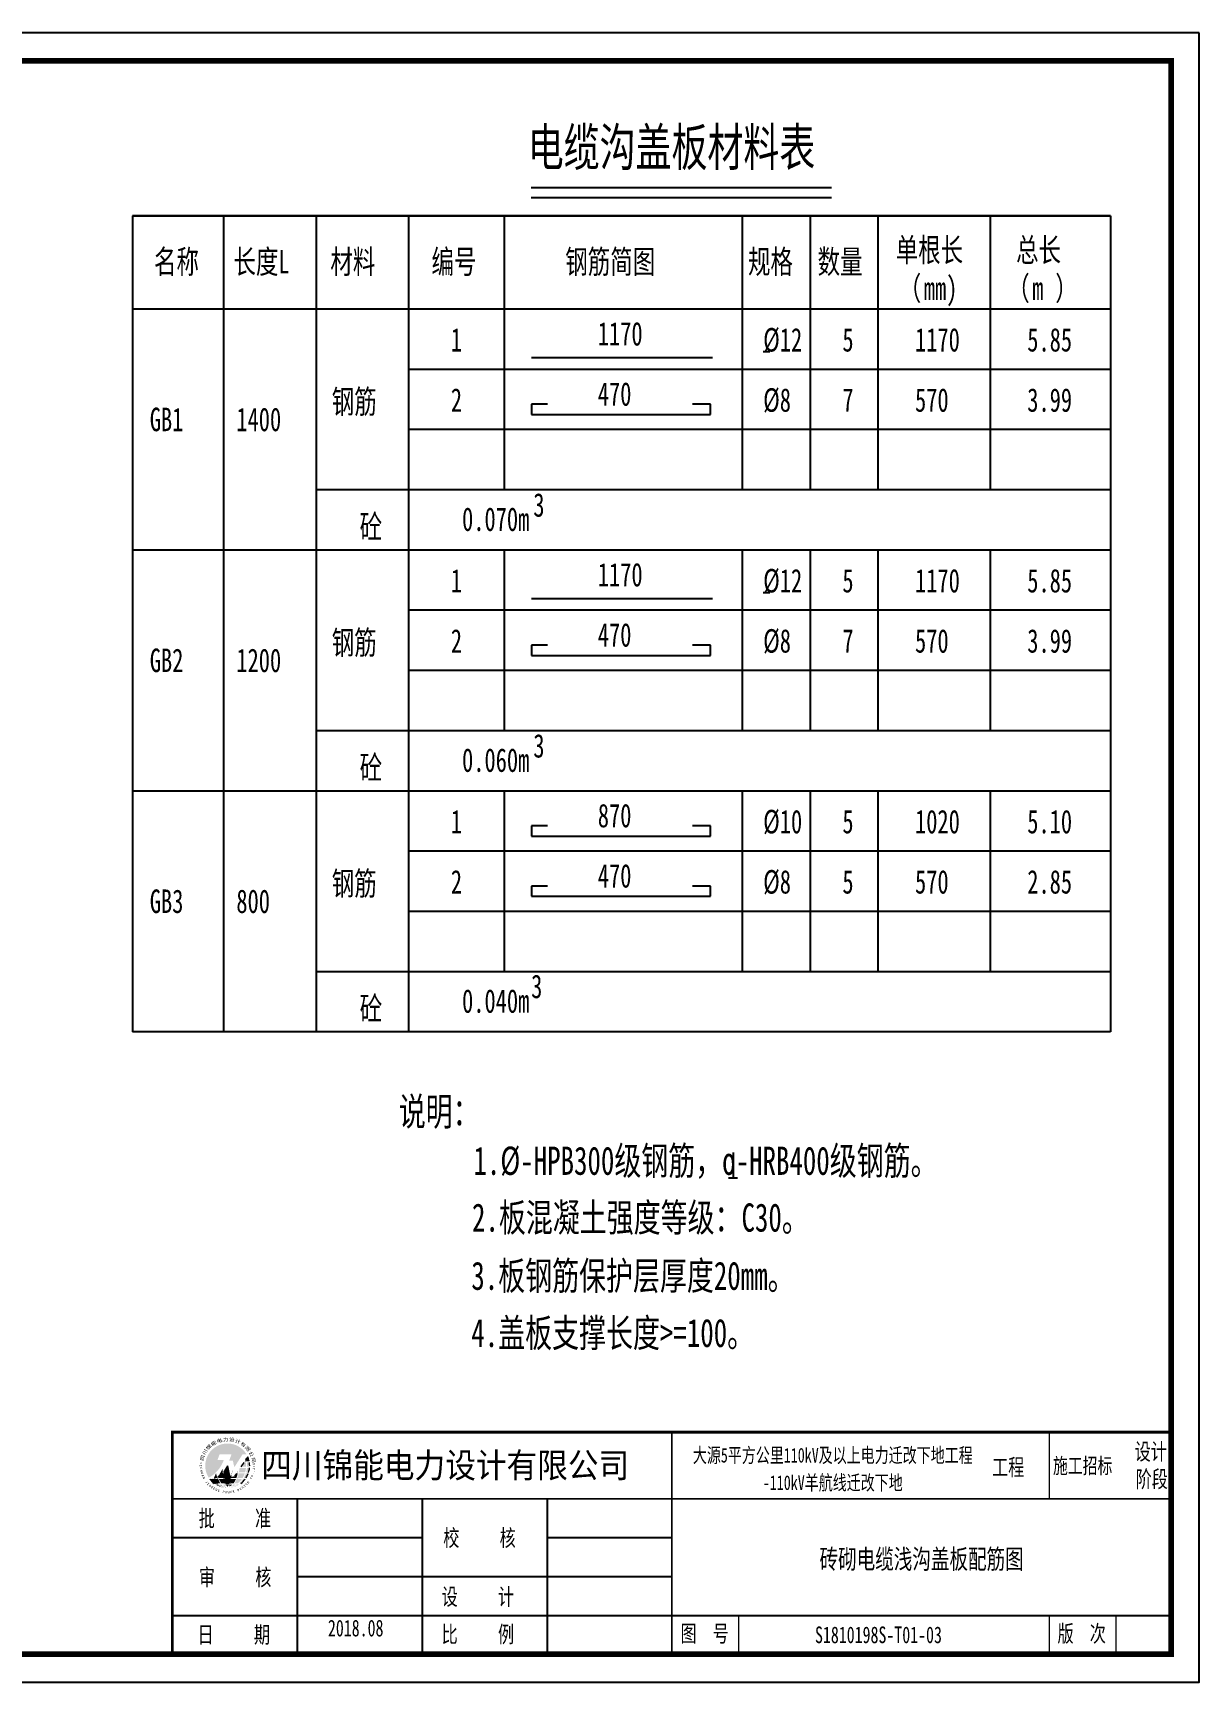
# Model space of a CAD drawing. Extents: x 468464 to 890083, y 3371610 to 6748633.
# Drawn here: x 469933.3 to 470143.3, y 3371613.8 to 3371910.8 of the extents above; entities that cross this region are included whole.
import ezdxf
from ezdxf.enums import TextEntityAlignment as Align

# ---------------------------------------------------------------- set-up
doc = ezdxf.new("R2010")
doc.units = 0
doc.layers.get('0').update_dxf_attribs({"linetype": 'CONTINUOUS'})
for name, color, linetype in [('DIM1', 3, 'CONTINUOUS'), ('原状电力线', 7, 'CONTINUOUS'), ('图框', 7, 'CONTINUOUS')]:
    doc.layers.add(name, color=color, linetype=linetype)
doc.styles.get("Standard").update_dxf_attribs({"font": '', "width": 0.75})
doc.styles.add('宋体-0.71', font='', dxfattribs={"width": 0.71})
doc.styles.add('宋体-0.8', font='', dxfattribs={"width": 0.8})
doc.styles.add('宋体-0.9', font='', dxfattribs={"width": 0.9})
doc.styles.add('宋体B', font='', dxfattribs={"width": 0.7, "height": 3.5})
doc.styles.add('宋体－0.71', font='', dxfattribs={"width": 0.71})
doc.styles.get('Standard').set_extended_font_data('SimSun')
doc.styles.get('宋体-0.71').set_extended_font_data('SimSun')
doc.styles.get('宋体-0.8').set_extended_font_data('SimSun')
doc.styles.get('宋体-0.9').set_extended_font_data('SimSun')
doc.styles.get('宋体B').set_extended_font_data('SimSun')
doc.styles.get('宋体－0.71').set_extended_font_data('SimSun')

# ---------------------------------------------------------------- blocks, each defined once
blk = doc.blocks.new('锦能logo')
h = blk.add_hatch(color=256)
h.set_gradient(color1=(0, 0, 255), color2=(209, 209, 255), rotation=134.99999999999994, one_color=1, tint=0.9100000262260437, name='CURVED')
h.paths.add_polyline_path([(2956.981062167134, 7398.653929549574, 0.1437894166291007), (2957.616142303794, 7396.491219602932, 0.1827803456007146), (2960.321191244089, 7399.67334109557), (2959.180153983889, 7399.67334109557), (2959.553200110413, 7400.673341095568), (2961.705198880404, 7400.673341095568), (2961.291227192975, 7399.563634659838), (2961.944313963222, 7399.563634659838), (2962.22901424623, 7398.383151630135), (2963.6834255885, 7400.673341095568), (2964.433883768071, 7400.673341095568, 0.7651000113716319)])
h = blk.add_hatch(color=256)
edge = h.paths.add_edge_path()
edge.add_ellipse((2960.981062167133, 7398.653929549574), major_axis=(0, 4), ratio=0.2227920946588142, start_angle=112.99399430776069, end_angle=123.36701296922661, ccw=False)
edge.add_arc((2957.627393821145, 7401.120008587621), 4.758928899940781, 290.43028847167915, 302.16282589198244, ccw=False)
edge.add_spline(control_points=[(2959.288581126923, 7396.660427776624), (2959.311716001526, 7396.59007686566), (2959.336077830355, 7396.521201268988), (2959.361581253227, 7396.453929549574)], knot_values=[2.11062697296516, 2.11062697296516, 2.11062697296516, 2.11062697296516, 2.174523381089376, 2.174523381089376, 2.174523381089376, 2.174523381089376], degree=3, periodic=0)
edge.add_line((2959.361581253227, 7396.453929549574), (2960.236789836156, 7396.453929549574))
edge = h.paths.add_edge_path()
edge.add_ellipse((2960.981062167133, 7398.653929549574), major_axis=(0, 4), ratio=0.548638331573045, start_angle=120.9869532087852, end_angle=123.36701296923081, ccw=False)
edge.add_arc((2957.627393821145, 7401.120008587621), 4.75892889994079, 281.33658652327006, 288.02179753906887, ccw=False)
edge.add_line((2958.562867329798, 7396.453929549574), (2959.148248796764, 7396.453929549574))
edge = h.paths.add_edge_path()
edge.add_ellipse((2960.981062167133, 7398.653929549574), major_axis=(0, 4), ratio=0.8862548494234943, start_angle=126.86989764584419, end_angle=143.1301023541536, ccw=False)
edge.add_line((2958.145046648978, 7396.253929549574), (2957.781062167133, 7396.253929549574))
edge.add_arc((2960.981062167133, 7398.653929549574), 3.999999999999808, 216.869897645844, 233.130102354156)
edge.add_line((2958.581062167133, 7395.453929549574), (2958.854050528517, 7395.453929549574))
edge = h.paths.add_edge_path()
edge.add_ellipse((2960.981062167133, 7398.653929549574), major_axis=(0, 4), ratio=0.548638331573045, start_angle=126.869897645843, end_angle=143.1301023541535, ccw=False)
edge.add_line((2959.225419506099, 7396.253929549574), (2958.388133573606, 7396.253929549574))
edge.add_spline(control_points=[(2958.388133573605, 7396.253929549574), (2958.428873015288, 7396.197209226918), (2958.47105159217, 7396.141861338325), (2958.514584378582, 7396.087959601681)], knot_values=[2.251264128307453, 2.251264128307453, 2.251264128307453, 2.251264128307453, 2.308950918631056, 2.308950918631056, 2.308950918631056, 2.308950918631056], degree=3, periodic=0)
edge.add_spline(control_points=[(2958.514584378582, 7396.087959601681), (2958.579933067868, 7396.007045694479), (2958.648333350761, 7395.929390565146), (2958.719497950681, 7395.855243577877)], knot_values=[2.308950918631056, 2.308950918631056, 2.308950918631056, 2.308950918631056, 2.395546711078183, 2.395546711078183, 2.395546711078183, 2.395546711078183], degree=3, periodic=0)
edge.add_spline(control_points=[(2958.719497950681, 7395.855243577877), (2958.784879693385, 7395.787121797534), (2958.852594748059, 7395.721961178952), (2958.922420333952, 7395.659955102126)], knot_values=[2.395546711078183, 2.395546711078183, 2.395546711078183, 2.395546711078183, 2.475105702872352, 2.475105702872352, 2.475105702872352, 2.475105702872352], degree=3, periodic=0)
edge.add_spline(control_points=[(2958.922420333952, 7395.659955102126), (2958.998625351018, 7395.592284003029), (2959.07734416236, 7395.528370189746), (2959.158287177293, 7395.46846503519)], knot_values=[2.475105702872352, 2.475105702872352, 2.475105702872352, 2.475105702872352, 2.5619333928921, 2.5619333928921, 2.5619333928921, 2.5619333928921], degree=3, periodic=0)
edge.add_spline(control_points=[(2959.158287177293, 7395.46846503519), (2959.164869775819, 7395.463593316706), (2959.171467084271, 7395.458748109767), (2959.178078946897, 7395.453929549574)], knot_values=[2.5619333928921, 2.5619333928921, 2.5619333928921, 2.5619333928921, 2.568994555918444, 2.568994555918444, 2.568994555918444, 2.568994555918444], degree=3, periodic=0)
edge.add_line((2959.178078946897, 7395.453929549574), (2959.664330171358, 7395.453929549574))
edge = h.paths.add_edge_path()
edge.add_ellipse((2960.981062167133, 7398.653929549574), major_axis=(0, 4), ratio=0.2227920946588142, start_angle=126.8698976458474, end_angle=143.1301023541531, ccw=False)
edge.add_line((2960.268127464225, 7396.253929549574), (2959.44278636639, 7396.253929549574))
edge.add_spline(control_points=[(2959.44278636639, 7396.253929549574), (2959.566802330377, 7395.968304404979), (2959.711907769087, 7395.717357848514), (2959.885958734283, 7395.492582574107), (2959.901564914547, 7395.473031038097), (2959.917281615523, 7395.453929549574)], knot_values=[2.239461292921109, 2.239461292921109, 2.239461292921109, 2.239461292921109, 2.525164764367402, 2.525164764367402, 2.553069319174483, 2.553069319174483, 2.553069319174483, 2.553069319174483], degree=3, periodic=0)
edge.add_line((2959.917281615523, 7395.453929549574), (2960.446361139952, 7395.453929549574))
edge = h.paths.add_edge_path()
edge.add_ellipse((2960.981062167133, 7398.653929549574), major_axis=(0, 4), ratio=0.8862548494234943, start_angle=148.2116693829467, end_angle=179.9999999999962, ccw=False)
edge.add_line((2959.113607321071, 7395.253929549574), (2958.873931416562, 7395.253929549574))
edge.add_arc((2960.981062167133, 7398.653929549574), 4, 238.2116693829475, 269.9999999999968)
h = blk.add_hatch(color=256)
edge = h.paths.add_edge_path()
edge.add_line((2960.303633320672, 7397.453929549576), (2961.275626788034, 7397.453929549574))
edge.add_line((2961.275626788034, 7397.453929549574), (2961.028117067938, 7398.653859529253))
edge.add_arc((2949.396426195539, 7404.858068765025), 13.18288453989743, 325.8301632773273, 331.9250557706892, ccw=False)
h.paths.add_polyline_path([(2960.656764305257, 7395.45319312562), (2960.470422019384, 7396.254326736809), (2961.491919576964, 7396.254326736809), (2961.312051362964, 7395.45319312562)])
edge = h.paths.add_edge_path()
edge.add_line((2961.554203114296, 7396.67963156367), (2961.523220757679, 7396.454030657793))
edge.add_line((2961.523220757679, 7396.454030657793), (2960.438661576827, 7396.454030657792))
edge.add_line((2960.438661576827, 7396.454030657792), (2960.338518995747, 7397.25691873606))
edge.add_line((2960.338518995747, 7397.25691873606), (2961.331495671739, 7397.253929549575))
edge.add_line((2961.331495671739, 7397.253929549575), (2961.373950294682, 7397.011791336146))
edge.add_arc((2961.870947410163, 7397.066507578737), 0.4999999999999713, 186.2826018710461, 230.6920239323921)
h.paths.add_polyline_path([(2959.288296430605, 7396.660355698461), (2960.160759453479, 7397.090699799897), (2960.137815593471, 7397.262492086918)])
h = blk.add_hatch(color=256)
edge = h.paths.add_edge_path()
edge.add_spline(control_points=[(2964.321339429546, 7398.453929549575), (2964.333550000845, 7398.721104585125), (2964.320737977568, 7398.989764808892), (2964.28360268591, 7399.253929549574)], knot_values=[4.660048990562125, 4.660048990562125, 4.660048990562125, 4.660048990562125, 4.870036013834051, 4.870036013834051, 4.870036013834051, 4.870036013834051], degree=3, periodic=0)
edge.add_line((2964.28360268591, 7399.253929549574), (2963.946340973735, 7399.253929549574))
edge.add_line((2963.946340973735, 7399.253929549574), (2963.407530677874, 7398.453929549575))
edge.add_line((2963.407530677874, 7398.453929549575), (2964.321339429546, 7398.453929549575))
edge = h.paths.add_edge_path()
edge.add_line((2964.935806153789, 7399.253929549574), (2964.485973203536, 7399.253929549574))
edge.add_ellipse((2960.981062167133, 7398.653929549574), major_axis=(0, 4), ratio=0.8862548494234943, start_angle=267.13401601740213, end_angle=278.626926558679, ccw=False)
edge.add_line((2964.521647517566, 7398.453929549575), (2964.976059038221, 7398.453929549575))
edge.add_arc((2960.981062167133, 7398.653929549577), 3.999999999999988, 357.1340160173777, 359.9999999999757)
edge.add_arc((2960.981062167133, 7398.653929549573), 4, 1.13991e-11, 8.626926558690478)
edge = h.paths.add_edge_path()
edge.add_spline(control_points=[(2964.154284994874, 7397.453929549576), (2964.226842945412, 7397.701088076622), (2964.277265516587, 7397.956760359453), (2964.305052440105, 7398.228478990844), (2964.306294910523, 7398.241200859534), (2964.307479708482, 7398.253929549574)], knot_values=[4.39285942548523, 4.39285942548523, 4.39285942548523, 4.39285942548523, 4.597508568944722, 4.597508568944722, 4.607554696123628, 4.607554696123628, 4.607554696123628, 4.607554696123628], degree=3, periodic=0)
edge.add_line((2964.307479708481, 7398.253929549574), (2963.272828103908, 7398.253929549574))
edge.add_line((2963.272828103909, 7398.253929549574), (2963.152534636767, 7398.075323508726))
edge.add_ellipse((2960.981062167133, 7398.653929549574), major_axis=(0, 4), ratio=0.548638331573045, start_angle=252.54239687627899, end_angle=261.68290055675214, ccw=False)
edge.add_line((2963.074532614683, 7397.453929549574), (2964.154284994874, 7397.453929549574))
edge = h.paths.add_edge_path()
edge.add_line((2964.96101191556, 7398.253929549574), (2964.508311932138, 7398.253929549574))
edge.add_ellipse((2960.981062167133, 7398.653929549574), major_axis=(0, 4), ratio=0.8862548494234943, start_angle=252.5423968762787, end_angle=264.2608295227337, ccw=False)
edge.add_line((2964.362795140377, 7397.453929549574), (2964.796818972801, 7397.453929549574))
edge.add_arc((2960.981062167133, 7398.653929549573), 3.999999999999845, 342.5423968762892, 354.2608295227445)
edge = h.paths.add_edge_path()
edge.add_spline(control_points=[(2963.708071417149, 7396.453929549574), (2963.722060495244, 7396.476284119536), (2963.735835845721, 7396.498816594688), (2963.885982688607, 7396.750288058729), (2964.000270169787, 7396.996499318715), (2964.090091903093, 7397.253929549575)], knot_values=[4.097934744531436, 4.097934744531436, 4.097934744531436, 4.097934744531436, 4.119530461088637, 4.119530461088637, 4.337106801878666, 4.337106801878666, 4.337106801878666, 4.337106801878666], degree=3, periodic=0)
edge.add_line((2964.090091903093, 7397.253929549575), (2963.036809336644, 7397.253929549575))
edge.add_ellipse((2960.981062167133, 7398.653929549574), major_axis=(0, 4), ratio=0.548638331573045, start_angle=236.63298703077072, end_angle=249.5126848852783, ccw=False)
edge.add_line((2962.813875537502, 7396.453929549574), (2963.708071417149, 7396.453929549574))
edge = h.paths.add_edge_path()
edge.add_line((2964.728060966172, 7397.253929549575), (2964.301858023566, 7397.253929549575))
edge.add_ellipse((2960.981062167133, 7398.653929549574), major_axis=(0, 4), ratio=0.8862548494234943, start_angle=236.6329870307723, end_angle=249.51268488527768, ccw=False)
edge.add_line((2963.941737067337, 7396.453929549574), (2964.321720784831, 7396.453929549574))
edge.add_arc((2960.981062167133, 7398.653929549574), 3.999999999999916, 326.6329870307686, 339.5126848852755)
edge = h.paths.add_edge_path()
edge.add_spline(control_points=[(2962.784279539617, 7395.453929549574), (2963.0816886685, 7395.670685139674), (2963.349455536195, 7395.941706136046), (2963.573843342575, 7396.253929549574)], knot_values=[3.714253050741603, 3.714253050741603, 3.714253050741603, 3.714253050741603, 4.031885701711839, 4.031885701711839, 4.031885701711839, 4.031885701711839], degree=3, periodic=0)
edge.add_line((2963.573843342575, 7396.253929549574), (2962.736704828167, 7396.253929549574))
edge.add_ellipse((2960.981062167133, 7398.653929549574), major_axis=(0, 4), ratio=0.548638331573045, start_angle=216.8698976458475, end_angle=233.130102354157, ccw=False)
edge.add_line((2962.297794162909, 7395.453929549574), (2962.784279539617, 7395.453929549574))
edge = h.paths.add_edge_path()
edge.add_line((2964.181062167133, 7396.253929549574), (2963.817077685288, 7396.253929549574))
edge.add_ellipse((2960.981062167133, 7398.653929549574), major_axis=(0, 4), ratio=0.8862548494234943, start_angle=216.8698976458474, end_angle=233.1301023541559, ccw=False)
edge.add_line((2963.108073805749, 7395.453929549574), (2963.381062167133, 7395.453929549574))
edge.add_arc((2960.981062167133, 7398.653929549574), 3.999999999999961, 306.8698976458538, 323.1301023541625)
h = blk.add_hatch(color=256)
edge = h.paths.add_edge_path()
edge.add_line((2964.636341288388, 7400.278409326524), (2964.359166231878, 7399.866872934381))
edge.add_ellipse((2960.981062167133, 7398.653929549574), major_axis=(0, 4), ratio=0.8862548494234943, start_angle=281.5369590328168, end_angle=287.6520596271704, ccw=False)
edge.add_line((2964.45445762818, 7399.453929549574), (2964.900245755586, 7399.453929549574))
edge.add_arc((2960.981062167133, 7398.653929549574), 3.999999999999953, 11.53695903281878, 23.96132766610068)
edge = h.paths.add_edge_path()
edge.add_spline(control_points=[(2964.250670857409, 7399.453929549574), (2964.238540475621, 7399.518107791411), (2964.224955721538, 7399.581923909234), (2964.209926932942, 7399.645289493854)], knot_values=[4.923285607825284, 4.923285607825284, 4.923285607825284, 4.923285607825284, 4.974821320729691, 4.974821320729691, 4.974821320729691, 4.974821320729691], degree=3, periodic=0)
edge.add_line((2964.209926932942, 7399.645289493854), (2964.081043547701, 7399.453929549574))
edge.add_line((2964.081043547701, 7399.453929549574), (2964.250670857409, 7399.453929549574))
h = blk.add_hatch(color=256)
edge = h.paths.add_edge_path()
edge.add_ellipse((2960.981062167133, 7398.653929549574), major_axis=(0, 4), ratio=0.548638331573045, start_angle=148.2116693829451, end_angle=156.4349843470533, ccw=False)
edge.add_line((2959.825009467735, 7395.253929549574), (2959.487741293253, 7395.253929549574))
edge.add_spline(control_points=[(2959.487741293253, 7395.253929549574), (2959.497414595796, 7395.248441286056), (2959.50711107926, 7395.243007554984), (2959.705199304247, 7395.133381292929), (2959.901981436066, 7395.049746957019), (2960.103702934556, 7394.987501514934)], knot_values=[2.675861574488249, 2.675861574488249, 2.675861574488249, 2.675861574488249, 2.685596137520381, 2.685596137520381, 2.87426176627722, 2.87426176627722, 2.87426176627722, 2.87426176627722], degree=3, periodic=0)
edge = h.paths.add_edge_path()
edge.add_ellipse((2960.981062167133, 7398.653929549574), major_axis=(0, 4), ratio=0.2227920946588142, start_angle=148.2116693829511, end_angle=159.7350271753392, ccw=False)
edge.add_line((2960.511610093494, 7395.253929549574), (2960.102659638547, 7395.253929549574))
edge.add_spline(control_points=[(2960.102659638531, 7395.253929549589), (2960.271023879841, 7395.093847910067), (2960.447455135382, 7394.981508139251), (2960.639160360004, 7394.912288348518), (2960.655780749933, 7394.90669959402), (2960.672395110727, 7394.901526130303)], knot_values=[2.660182515614395, 2.660182515614395, 2.660182515614395, 2.660182515614395, 2.946025558428636, 2.946025558428636, 2.973172350748402, 2.973172350748402, 2.973172350748402, 2.973172350748402], degree=3, periodic=0)
edge = h.paths.add_edge_path(flags=17)
edge.add_spline(control_points=[(2961.858516553375, 7394.987577166084), (2962.070582387616, 7395.053111472752), (2962.277192669183, 7395.142258694488), (2962.474328626089, 7395.253929549574)], knot_values=[3.408957094167295, 3.408957094167295, 3.408957094167295, 3.408957094167295, 3.607306422438473, 3.607306422438473, 3.607306422438473, 3.607306422438473], degree=3, periodic=0)
edge.add_line((2962.474328626089, 7395.253929549574), (2962.137114866532, 7395.253929549574))
edge.add_ellipse((2960.981062167133, 7398.653929549574), major_axis=(0, 4), ratio=0.548638331573045, start_angle=203.5677259901117, end_angle=211.7883306170559, ccw=False)
edge = h.paths.add_edge_path()
edge.add_line((2963.088192917704, 7395.253929549574), (2962.848517013196, 7395.253929549574))
edge.add_ellipse((2960.981062167133, 7398.653929549574), major_axis=(0, 4), ratio=0.8862548494234943, start_angle=179.9999999999962, end_angle=211.7883306170542, ccw=False)
edge.add_arc((2960.981062167133, 7398.653929549574), 4, 269.9999999999968, 301.7883306170561)
h = blk.add_hatch(color=256)
edge = h.paths.add_edge_path()
edge.add_spline(control_points=[(2962.871261622121, 7397.453929549574), (2962.886847128583, 7397.541483108903), (2962.900749563245, 7397.630106074602), (2962.912924268924, 7397.719561386606)], knot_values=[4.39846764421691, 4.39846764421691, 4.39846764421691, 4.39846764421691, 4.469670888643413, 4.469670888643413, 4.469670888643413, 4.469670888643413], degree=3, periodic=0)
edge.add_line((2962.912924268924, 7397.719561386606), (2962.734017808048, 7397.453929549574))
edge.add_line((2962.734017808048, 7397.453929549574), (2962.871261622121, 7397.453929549574))
edge = h.paths.add_edge_path()
edge.add_spline(control_points=[(2962.600473923594, 7396.453929549574), (2962.640374726167, 7396.559172065085), (2962.677499260145, 7396.668319759509), (2962.757534068245, 7396.932966224926), (2962.797902888273, 7397.091194768968), (2962.832336246277, 7397.253929549575)], knot_values=[4.108645960211935, 4.108645960211935, 4.108645960211935, 4.108645960211935, 4.208607940612338, 4.208607940612338, 4.343707102819545, 4.343707102819545, 4.343707102819545, 4.343707102819545], degree=3, periodic=0)
edge.add_line((2962.832336246277, 7397.253929549575), (2962.599315234083, 7397.253929549575))
edge.add_line((2962.599315234084, 7397.253929549575), (2962.271781169773, 7396.767622488517))
edge.add_arc((2961.870947410164, 7397.066507578737), 0.4999999999999713, 255.2323980017045, 323.2896350481477, ccw=False)
edge.add_ellipse((2960.981062167133, 7398.653929549574), major_axis=(0, 4), ratio=0.2227920946588142, start_angle=236.6329870307735, end_angle=238.820130398395, ccw=False)
edge.add_line((2961.72533449811, 7396.453929549574), (2962.600473923594, 7396.453929549574))
edge = h.paths.add_edge_path()
edge.add_spline(control_points=[(2962.044765516351, 7395.453929549574), (2962.077254990169, 7395.493381026517), (2962.109265684618, 7395.534732932496), (2962.280280676527, 7395.769808874506), (2962.408222392252, 7395.997981287271), (2962.519292112041, 7396.253929549574)], knot_values=[3.730062961207604, 3.730062961207604, 3.730062961207604, 3.730062961207604, 3.787747146551104, 3.787747146551104, 4.043715071269597, 4.043715071269597, 4.043715071269597, 4.043715071269597], degree=3, periodic=0)
edge.add_line((2962.519292112041, 7396.253929549574), (2961.693996870041, 7396.253929549574))
edge.add_ellipse((2960.981062167133, 7398.653929549574), major_axis=(0, 4), ratio=0.2227920946588142, start_angle=216.869897645847, end_angle=233.13010235415152, ccw=False)
edge.add_line((2961.515763194314, 7395.453929549574), (2962.044765516351, 7395.453929549574))
edge = h.paths.add_edge_path()
edge.add_spline(control_points=[(2961.687206736099, 7395.108670120731), (2961.710849277093, 7395.126184182917), (2961.734401723015, 7395.144603203798), (2961.757839030543, 7395.1639211968)], knot_values=[3.526917542540041, 3.526917542540041, 3.526917542540041, 3.526917542540041, 3.566033487143058, 3.566033487143058, 3.566033487143058, 3.566033487143058], degree=3, periodic=0)
edge.add_spline(control_points=[(2961.757839030543, 7395.1639211968), (2961.791066722037, 7395.191308827008), (2961.824062991302, 7395.220503344761), (2961.856756475953, 7395.251487690944)], knot_values=[3.566033487143058, 3.566033487143058, 3.566033487143058, 3.566033487143058, 3.621489197586636, 3.621489197586636, 3.621489197586636, 3.621489197586636], degree=3, periodic=0)
edge.add_spline(control_points=[(2961.856756475953, 7395.251487690944), (2961.857614028328, 7395.252300412498), (2961.858471372382, 7395.25311436548), (2961.859328506827, 7395.253929549591)], knot_values=[3.621489197586636, 3.621489197586636, 3.621489197586636, 3.621489197586636, 3.622943804725669, 3.622943804725669, 3.622943804725669, 3.622943804725669], degree=3, periodic=0)
edge.add_line((2961.85932850681, 7395.253929549574), (2961.450514240773, 7395.253929549574))
edge.add_ellipse((2960.981062167133, 7398.653929549574), major_axis=(0, 4), ratio=0.2227920946588142, start_angle=200.2593301670571, end_angle=211.7883306170499, ccw=False)
edge.add_spline(control_points=[(2961.289646889722, 7394.901389705381), (2961.306832910057, 7394.9067557857), (2961.32402443564, 7394.91257148374), (2961.34122246483, 7394.918837188779)], knot_values=[3.309935535646117, 3.309935535646117, 3.309935535646117, 3.309935535646117, 3.338035074114369, 3.338035074114369, 3.338035074114369, 3.338035074114369], degree=3, periodic=0)
edge.add_spline(control_points=[(2961.34122246483, 7394.918837188779), (2961.358880588583, 7394.925270518653), (2961.376545568579, 7394.932178255442), (2961.399365473753, 7394.941710888665), (2961.404513032477, 7394.943903845129), (2961.409660913406, 7394.946139630558)], knot_values=[3.338035074114369, 3.338035074114369, 3.338035074114369, 3.338035074114369, 3.36688635248987, 3.36688635248987, 3.375288881217743, 3.375288881217743, 3.375288881217743, 3.375288881217743], degree=3, periodic=0)
edge.add_spline(control_points=[(2961.409660913406, 7394.946139630558), (2961.433397456778, 7394.956448691416), (2961.457140850441, 7394.967668326879), (2961.480866759613, 7394.979792719738)], knot_values=[3.375288881217743, 3.375288881217743, 3.375288881217743, 3.375288881217743, 3.4140323934231, 3.4140323934231, 3.4140323934231, 3.4140323934231], degree=3, periodic=0)
edge.add_spline(control_points=[(2961.480866759613, 7394.979792719738), (2961.503459204677, 7394.991337890781), (2961.526035795927, 7395.003703437707), (2961.548575522274, 7395.016884337836)], knot_values=[3.4140323934231, 3.4140323934231, 3.4140323934231, 3.4140323934231, 3.450925001616034, 3.450925001616034, 3.450925001616034, 3.450925001616034], degree=3, periodic=0)
edge.add_spline(control_points=[(2961.548575522274, 7395.016884337836), (2961.572467203149, 7395.030855841071), (2961.596317464107, 7395.04574344226), (2961.620101281948, 7395.061541159631)], knot_values=[3.450925001616034, 3.450925001616034, 3.450925001616034, 3.450925001616034, 3.490030464037291, 3.490030464037291, 3.490030464037291, 3.490030464037291], degree=3, periodic=0)
edge.add_spline(control_points=[(2961.620101281948, 7395.061541159631), (2961.642535885747, 7395.076442700357), (2961.664911371012, 7395.092154027529), (2961.687206736099, 7395.108670120731)], knot_values=[3.490030464037291, 3.490030464037291, 3.490030464037291, 3.490030464037291, 3.526917542540041, 3.526917542540041, 3.526917542540041, 3.526917542540041], degree=3, periodic=0)
h = blk.add_hatch(color=256)
edge = h.paths.add_edge_path()
edge.add_spline(control_points=[(2960.981062167194, 7394.853935159444), (2960.981727004263, 7394.854017897967), (2960.991820073574, 7394.85503193055), (2961.038327152559, 7394.893489684063), (2961.071455213247, 7394.93046201283), (2961.148447622351, 7395.051408580002), (2961.192914586096, 7395.141947061633), (2961.236713616394, 7395.253929549574)], knot_values=[3.169311877621223, 3.169311877621223, 3.169311877621223, 3.169311877621223, 3.323781551669675, 3.323781551669675, 3.478251225718127, 3.478251225718127, 3.66092720216701, 3.66092720216701, 3.66092720216701, 3.66092720216701], degree=3, periodic=0)
edge.add_line((2961.236713616394, 7395.253929549574), (2960.725135237765, 7395.253929549574))
edge.add_spline(control_points=[(2960.725135237765, 7395.253929549574), (2960.779769687456, 7395.113926995359), (2960.836751859494, 7395.007446897527), (2960.9219513646, 7394.892951199977), (2960.953212038973, 7394.867689729759), (2960.977467314246, 7394.854184245434), (2960.980650265171, 7394.853986420347), (2960.981062167138, 7394.853935159435)], knot_values=[2.62227151623049, 2.62227151623049, 2.62227151623049, 2.62227151623049, 2.850686360674083, 2.850686360674083, 3.018171193868114, 3.018171193868114, 3.113873434683093, 3.113873434683093, 3.113873434683093, 3.113873434683093], degree=3, periodic=0)
at = {"color": 7, "lineweight": 0}
for p, q in [((2961.275626788034, 7397.453929549574), (2961.028117067938, 7398.653859529253)), ((2963.946340973735, 7399.253929549574), (2963.407530677874, 7398.453929549575)), ((2964.636341288388, 7400.278409326524), (2964.359166231878, 7399.866872934381)), ((2961.373950294682, 7397.011791336146), (2961.331495671739, 7397.253929549575)), ((2962.599315234083, 7397.253929549575), (2962.271781169773, 7396.767622488517))]:
    blk.add_line(p, q, dxfattribs=at)
for p, q in [((2960.137815593471, 7397.262492086918), (2959.288296430605, 7396.660355698461)), ((2959.288296430605, 7396.660355698461), (2960.160759453479, 7397.090699799897)), ((2960.160759453479, 7397.090699799897), (2960.137815593471, 7397.262492086918)), ((2960.303633320672, 7397.453929549576), (2961.275626788034, 7397.453929549574)), ((2960.338518995747, 7397.25691873606), (2961.331495671739, 7397.253929549575)), ((2960.338518995747, 7397.25691873606), (2960.438661576827, 7396.454030657792)), ((2960.438661576827, 7396.454030657792), (2961.523220757679, 7396.454030657793)), ((2960.470422019384, 7396.254326736809), (2961.491919576964, 7396.254326736809)), ((2960.656764305257, 7395.45319312562), (2960.470422019384, 7396.254326736809)), ((2961.312051362964, 7395.45319312562), (2960.656764305257, 7395.45319312562)), ((2961.491919576964, 7396.254326736809), (2961.312051362964, 7395.45319312562)), ((2961.554203114296, 7396.67963156367), (2961.523220757679, 7396.454030657793))]:
    blk.add_line(p, q)
for centre, radius, start, end in [((2949.396426195539, 7404.858068765025), 13.18288453989743, 325.8301632773273, 331.9250557706892), ((2960.981062167133, 7398.653929549574), 3.999999999999999, 11.53695903280796, 23.96132766610368), ((2960.981062167133, 7398.653929549573), 4, 0, 8.626926558710773), ((2960.981062167133, 7398.653929549574), 4, 216.8698976458544, 233.1301023541664), ((2957.627393821145, 7401.120008587621), 4.758928899940781, 281.3365865232777, 288.0217975390541), ((2961.870947410163, 7397.066507578737), 0.4999999999999713, 186.2826018710461, 230.6920239323921), ((2961.870947410164, 7397.066507578737), 0.4999999999999713, 255.232398001711, 323.2896350481268), ((2960.981062167133, 7398.653929549574), 4, 306.8698976458335, 323.1301023541456), ((2960.981062167133, 7398.653929549574), 4, 326.6329870307663, 339.5126848852572), ((2960.981062167133, 7398.653929549573), 3.999999999999999, 342.5423968762713, 354.2608295227657)]:
    blk.add_arc(centre, radius, start, end, dxfattribs=at)
for start_param, end_param in [(4.913746901175043, 5.020475540637175), (2.214297435588184, 2.498091544796467)]:
    blk.add_ellipse((2960.981062167133, 7398.653929549574), major_axis=(0, 4), ratio=0.8862548494234943, start_param=start_param, end_param=end_param)
blk.add_open_spline([(2958.388133573605, 7396.253929549574), (2958.612520476636, 7395.941522284908), (2958.880565643273, 7395.670749807746), (2959.178078946897, 7395.453929549574)], degree=3)
at = {"width": 1.199999999999999}
for s, height, rotation, style, p in [('川', 0.6, 61.36363636363636, '宋体-0.8', (2956.929735555601, 7400.541327975904)), ('锦', 0.6, 47.72727272727273, '宋体-0.9', (2957.506557434682, 7401.419712636435)), ('能', 0.6, 34.0909090909091, '宋体-0.8', (2958.246008285137, 7402.167906883606)), ('电', 0.6, 20.45454545454546, '宋体-0.8', (2959.165383876876, 7402.687764077343)), ('力', 0.6, 6.818181818181818, '宋体-0.71', (2960.194816752031, 7402.993218109758)), ('设', 0.6, 353.1818181818182, '宋体－0.71', (2961.217755710953, 7403.090085648852)), ('计', 0.6, 339.5454545454545, '宋体-0.8', (2962.264045471879, 7402.92139644756)), ('有', 0.6, 325.9090909090909, '宋体-0.8', (2963.230902280205, 7402.483390558791)), ('限', 0.6, 312.2727272727273, '宋体－0.71', (2964.07805952731, 7401.866034095592)), ('I', 0.4, 268.4131932482936, '宋体-0.8', (2956.006947292615, 7398.817443283114)), ('S', 0.4, 262.9846218197222, '宋体-0.8', (2956.044725810823, 7399.287284823755)), ('C', 0.4, 273.8417646768651, '宋体-0.8', (2956.013787457748, 7398.346134995589)), ('四', 0.6, 75.00000000000001, '宋体-0.8', (2956.620283041136, 7399.489826739384)), ('公', 0.6, 298.6363636363636, '宋体-0.8', (2964.75650162721, 7401.045383321623)), ('司', 0.6, 285, '宋体-0.8', (2965.244470925319, 7400.092294421289)), ('D', 0.4, 92.9846218197223, '宋体-0.8', (2965.952385471478, 7398.887382177773)), ('T', 0.4, 87.55605039115088, '宋体-0.8', (2965.952174378707, 7398.416024303976)), ('H', 0.4, 279.2703361054365, '宋体-0.8', (2956.065184948741, 7397.877587679225)), ('U', 0.4, 284.6989075340079, '宋体-0.8', (2956.16067872108, 7397.416004285682)), ('A', 0.4, 290.1274789625793, '宋体-0.8', (2956.29941217887, 7396.965525299001)), ('N', 0.4, 295.5560503911508, '宋体-0.8', (2956.480140858645, 7396.530191594751)), ('J', 0.4, 306.4131932482936, '宋体-0.8', (2956.960737049911, 7395.720409227881)), ('I', 0.4, 311.8417646768651, '宋体-0.8', (2957.256293529224, 7395.353224455203)), ('G', 0.4, 44.1274789625794, '宋体-0.8', (2964.427694801189, 7395.063765345557)), ('N', 0.4, 49.55605039115081, '宋体-0.8', (2964.751882952747, 7395.405935379516)), ('C', 0.4, 60.41319324829371, '宋体-0.8', (2965.296179874169, 7396.17435000853)), ('O', 0.4, 65.84176467686511, '宋体-0.8', (2965.511406205129, 7396.593701789512)), ('L', 0.4, 82.12747896257942, '宋体-0.8', (2965.907371537007, 7397.946800481983)), ('.', 0.4, 71.2703361054365, '宋体-0.8', (2965.685994555029, 7397.031534175053)), (',', 0.4, 76.698907534008, '宋体-0.8', (2965.818378835732, 7397.483919731822)), ('N', 0.4, 317.2703361054363, '宋体-0.8', (2957.585261836886, 7395.01564758647)), ('N', 0.4, 322.6989075340079, '宋体-0.8', (2957.944691069446, 7394.710706745434)), ('E', 0.4, 328.1274789625793, '宋体-0.8', (2958.331357083612, 7394.441137304956)), ('N', 0.4, 333.5560503911507, '宋体-0.8', (2958.741791417379, 7394.209357350224)), ('G', 0.4, 338.9846218197222, '宋体-0.8', (2959.172312402744, 7394.017445988105)), ('P', 0.4, 349.841764676865, '宋体-0.8', (2960.078021393778, 7393.759741885864)), ('O', 0.4, 355.2703361054365, '宋体-0.8', (2960.545085030853, 7393.696260796764)), ('W', 0.4, 0.6989075340078, '宋体-0.8', (2961.01605945935, 7393.677250866407)), ('E', 0.4, 6.127478962579288, '宋体-0.8', (2961.486719955994, 7393.702882617207)), ('R', 0.4, 11.5560503911507, '宋体-0.8', (2961.952844613533, 7393.772926127857)), ('D', 0.4, 22.4131932482936, '宋体-0.8', (2962.85483972493, 7394.04334247309)), ('E', 0.4, 27.84176467686501, '宋体-0.8', (2963.282619124345, 7394.241289625599)), ('S', 0.4, 33.2703361054365, '宋体-0.8', (2963.689753153948, 7394.47881893261)), ('I', 0.4, 38.69890753400791, '宋体-0.8', (2964.072589750047, 7394.753799714553))]:
    blk.add_text(s, height=height, rotation=rotation, dxfattribs=dict(at, style=style)).set_placement(p)

msp = doc.modelspace()

# ---------------------------------------------------------------- hatches: boundary and pattern name
h = msp.add_hatch(color=256)
h.set_gradient(color1=(0, 0, 255), color2=(209, 209, 255), rotation=134.99999999999994, one_color=1, tint=0.9100000262260437, name='CURVED')
h.paths.add_polyline_path([(470141.1335950807, 3371613.805066494, 0.1437894166291007), (470141.1357696403, 3371613.797661221, 0.1827803456007146), (470141.1450319205, 3371613.808557032), (470141.1411249277, 3371613.808557032), (470141.1424022642, 3371613.811981103), (470141.1497708613, 3371613.811981103), (470141.1483533927, 3371613.808181389), (470141.1505896083, 3371613.808181389), (470141.1515644424, 3371613.804139331), (470141.1565444504, 3371613.811981103), (470141.1591140726, 3371613.811981103, 0.7651000113716319)])
h = msp.add_hatch(color=256)
h.set_gradient(color1=(0, 0, 255), color2=(209, 209, 255), rotation=134.99999999999994, one_color=1, tint=0.9100000262260437, name='CURVED')
h.paths.add_polyline_path([(470142.8110757428, 3371613.805066494, 0.1437894166291007), (470142.8132503024, 3371613.797661221, 0.1827803456007146), (470142.8225125826, 3371613.808557032), (470142.8186055897, 3371613.808557032), (470142.8198829262, 3371613.811981103), (470142.8272515233, 3371613.811981103), (470142.8258340548, 3371613.808181389), (470142.8280702704, 3371613.808181389), (470142.8290451044, 3371613.804139331), (470142.8340251124, 3371613.811981103), (470142.8365947347, 3371613.811981103, 0.7651000113716319)])

# ---------------------------------------------------------------- linework, layer by layer
at = {"color": 7}
for p, q in [((469951.2548230886, 3371877.823673688), (470127.4006967545, 3371877.823673688)), ((470127.4006967545, 3371877.823673688), (469951.2548230886, 3371877.823673688)), ((469951.2548230886, 3371877.823673688), (469951.2548230886, 3371730.841211878)), ((469967.6417862177, 3371877.823673688), (469967.6417862177, 3371730.841211878)), ((469984.3132923245, 3371877.823673688), (469984.3132923245, 3371730.841211878)), ((470000.9847984016, 3371877.823673688), (470000.9847984016, 3371730.841211878)), ((470018.215862155, 3371877.823673688), (470018.215862155, 3371828.468330584)), ((470061.0376113057, 3371877.823673688), (470061.0376113057, 3371828.468330584)), ((470073.3336351514, 3371877.823673688), (470073.3336351514, 3371828.468330584)), ((470085.5206202865, 3371877.823673688), (470085.5206202865, 3371828.468330584)), ((470105.7319417596, 3371877.823673688), (470105.7319417596, 3371828.468330584)), ((470127.4006967545, 3371877.823673688), (470127.4006967545, 3371730.841211878)), ((470127.4006967545, 3371861.010703526), (469951.2548230886, 3371861.010703526)), ((470064.8417043984, 3371853.388097845), (470066.0253923535, 3371853.388097845)), ((470127.4006967545, 3371850.163245879), (470000.9847984016, 3371850.163245879)), ((470023.123662442, 3371852.294691764), (470055.7440105379, 3371852.294691764)), ((470026.0083673, 3371843.898196541), (470023.1328226626, 3371843.898196541)), ((470023.1328226626, 3371843.898196541), (470023.1328226626, 3371842.05085858)), ((470023.1328226626, 3371842.05085858), (470055.3800392449, 3371842.05085858)), ((470055.3800392449, 3371843.898196541), (470052.0936910212, 3371843.898196541)), ((470055.3800392449, 3371842.05085858), (470055.3800392449, 3371843.898196541)), ((470127.4006967545, 3371839.315788232), (470000.9847984016, 3371839.315788232)), ((470127.4006967545, 3371839.315788232), (470000.9847984016, 3371839.315788232)), ((470127.4006967545, 3371828.468330584), (469984.3132923245, 3371828.468330584)), ((470127.4006967545, 3371817.620872937), (469951.2548230886, 3371817.620872937)), ((470018.215862155, 3371817.620872937), (470018.215862155, 3371785.078500114)), ((470061.0376113057, 3371817.620872937), (470061.0376113057, 3371785.078500114)), ((470073.3336351514, 3371817.620872937), (470073.3336351514, 3371785.078500114)), ((470085.5206202865, 3371817.620872937), (470085.5206202865, 3371785.078500114)), ((470105.7319417596, 3371817.620872937), (470105.7319417596, 3371785.078500114)), ((470023.123662442, 3371808.904861294), (470055.7440105379, 3371808.904861294)), ((470064.8417043984, 3371809.998267375), (470066.0253923535, 3371809.998267375)), ((470127.4006967545, 3371806.77341529), (470000.9847984016, 3371806.77341529)), ((470026.0083673, 3371800.508366071), (470023.1328226626, 3371800.508366071)), ((470023.1328226626, 3371800.508366071), (470023.1328226626, 3371798.66102799)), ((470055.3800392449, 3371800.508366071), (470052.0936910212, 3371800.508366071)), ((470055.3800392449, 3371798.66102799), (470055.3800392449, 3371800.508366071)), ((470023.1328226626, 3371798.66102799), (470055.3800392449, 3371798.66102799)), ((470127.4006967545, 3371795.925957762), (470000.9847984016, 3371795.925957762)), ((470127.4006967545, 3371795.925957762), (470000.9847984016, 3371795.925957762)), ((470127.4006967545, 3371785.078500114), (469984.3132923245, 3371785.078500114)), ((470127.4006967545, 3371774.231042467), (469951.2548230886, 3371774.231042467)), ((470018.215862155, 3371774.231042467), (470018.215862155, 3371741.688669525)), ((470061.0376113057, 3371774.231042467), (470061.0376113057, 3371741.688669525)), ((470073.3336351514, 3371774.231042467), (470073.3336351514, 3371741.688669525)), ((470085.5206202865, 3371774.231042467), (470085.5206202865, 3371741.688669525)), ((470105.7319417596, 3371774.231042467), (470105.7319417596, 3371741.688669525)), ((470026.0083673, 3371767.965993129), (470023.1328226626, 3371767.965993129)), ((470023.1328226626, 3371767.965993129), (470023.1328226626, 3371766.118655287)), ((470055.3800392449, 3371767.965993129), (470052.0936910212, 3371767.965993129)), ((470055.3800392449, 3371766.118655287), (470055.3800392449, 3371767.965993129)), ((470023.1328226626, 3371766.118655287), (470055.3800392449, 3371766.118655287)), ((470127.4006967545, 3371763.38358482), (470000.9847984016, 3371763.38358482)), ((470026.0083673, 3371757.118535481), (470023.1328226626, 3371757.118535481)), ((470023.1328226626, 3371757.118535481), (470023.1328226626, 3371755.271197639)), ((470023.1328226626, 3371755.271197639), (470055.3800392449, 3371755.271197639)), ((470055.3800392449, 3371757.118535481), (470052.0936910212, 3371757.118535481)), ((470055.3800392449, 3371755.271197639), (470055.3800392449, 3371757.118535481)), ((470127.4006967545, 3371752.536127172), (470000.9847984016, 3371752.536127172)), ((470127.4006967545, 3371752.536127172), (470000.9847984016, 3371752.536127172)), ((470127.4006967545, 3371741.688669525), (469984.3132923245, 3371741.688669525)), ((470127.4006967545, 3371730.841211878), (469951.2548230886, 3371730.841211878)), ((470127.4006967545, 3371730.841211878), (470000.9847984016, 3371730.841211878))]:
    msp.add_line(p, q, dxfattribs=at)
at = {"layer": 'DIM1', "color": 7, "linetype": 'Continuous'}
for p, q in [((470023.0844192505, 3371882.955115281), (470077.1328827143, 3371882.955115281)), ((470023.0844192505, 3371881.120381199), (470077.1328827143, 3371881.120381199)), ((470059.458779335, 3371709.098413467), (470059.458779335, 3371704.542763114)), ((470058.5910986662, 3371704.542763114), (470060.2341858745, 3371704.542763114))]:
    msp.add_line(p, q, dxfattribs=at)
at = {"layer": '原状电力线', "lineweight": 13}
for p, q in [((470116.3391545415, 3371658.756409168), (470116.3391545415, 3371646.756409168)), ((470138.3391545415, 3371658.756409168), (470138.3391545415, 3371618.756409168)), ((470060.422329282, 3371625.756409168), (470060.422329282, 3371618.756409168)), ((470116.3391545415, 3371625.756409168), (470116.3391545415, 3371618.756409168)), ((470128.3391545415, 3371625.756409168), (470128.3391545415, 3371618.756409168))]:
    msp.add_line(p, q, dxfattribs=at)
at = {"layer": '原状电力线'}
for p, q in [((469980.922329282, 3371646.756409168), (469980.922329282, 3371618.756409168)), ((470003.422329282, 3371646.756409168), (470003.422329282, 3371618.756409168)), ((470025.922329282, 3371646.756409168), (470025.922329282, 3371618.756409168)), ((469958.422329282, 3371639.756409168), (470003.422329282, 3371639.756409168)), ((470025.922329282, 3371639.756409168), (470048.422329282, 3371639.756409168)), ((469980.922329282, 3371632.756409168), (470048.422329282, 3371632.756409168)), ((469958.422329282, 3371625.756409168), (470138.3391545415, 3371625.756409168)), ((470138.3391545415, 3371618.756409168), (469958.422329282, 3371618.756409168))]:
    msp.add_line(p, q, dxfattribs=at)
at = {"layer": '原状电力线', "lineweight": 60, "const_width": 0.5}
msp.add_lwpolyline([(469958.422329282, 3371618.756409168), (469958.422329282, 3371658.756409168), (470138.422329282, 3371658.756409168)], dxfattribs=at)
at = {"layer": '原状电力线', "lineweight": 30, "const_width": 0.3}
for points in [[(470048.422329282, 3371618.756409168), (470048.422329282, 3371658.756409168)], [(469958.672329282, 3371646.756409168), (470138.3391545415, 3371646.756409168)]]:
    msp.add_lwpolyline(points, dxfattribs=at)
at = {"layer": '图框'}
msp.add_lwpolyline([(470143.3391545415, 3371910.756409168), (469723.3391545415, 3371910.756409168), (469723.3391545415, 3371613.756409168), (470143.3391545415, 3371613.756409168)], close=True, dxfattribs=at)
at = {"layer": '图框', "const_width": 1}
msp.add_lwpolyline([(469748.3391545415, 3371618.756409168), (470138.3391545415, 3371618.756409168), (470138.3391545415, 3371905.756409168), (469748.3391545415, 3371905.756409168)], close=True, dxfattribs=at)

# ---------------------------------------------------------------- block references
at = {"layer": '原状电力线'}
msp.add_blockref('锦能logo', (467007.3826809422, 3364254.062899761), dxfattribs=at)

# ---------------------------------------------------------------- texts
at = {"color": 7, "width": 0.7}
for s, p in [('单根长', (470088.7069285214, 3371869.564497314)), ('总长', (470110.390622735, 3371869.564497314)), ('名称', (469955.1391789019, 3371867.447522484)), ('长度L', (469969.4371878803, 3371867.447522484)), ('材料', (469986.8972242475, 3371867.447522484)), ('编号', (470005.1108736396, 3371867.447522484)), ('钢筋简图', (470029.2090471685, 3371867.447522484)), ('规格', (470062.1141521037, 3371867.447522484)), ('数量', (470074.6480335593, 3371867.447522484)), ('（', (470089.2657338083, 3371862.643597327)), ('mm)', (470093.773194313, 3371862.643597327)), ('（', (470108.7940578461, 3371862.643597327)), ('m', (470113.3015183508, 3371862.643597327)), ('）', (470117.4540607333, 3371862.643597327)), ('1', (470008.593993187, 3371853.384885632)), ('1170', (470035.063215673, 3371854.471966229)), ('%%C12', (470064.841124475, 3371853.384885632)), ('5', (470079.1124070585, 3371853.384885632)), ('1170', (470092.1944150031, 3371853.384885632)), ('5.85', (470112.4057364464, 3371853.384885632)), ('钢筋', (469987.1493593454, 3371842.242893301)), ('470', (470035.063215673, 3371843.624508701)), ('%%C8', (470064.841124475, 3371842.537427984)), ('2', (470008.593993187, 3371842.537427984)), ('7', (470079.1124070585, 3371842.537427984)), ('570', (470092.1944150031, 3371842.537427984)), ('3.99', (470112.4057364464, 3371842.537427984)), ('GB1', (469954.3756328523, 3371839.040385567)), ('1400', (469969.9660813212, 3371839.040385567)), ('3', (470023.4505149126, 3371823.642220937)), ('砼', (469992.1833988726, 3371819.749079309)), ('0.070m', (470010.6206982136, 3371821.07168182)), ('1170', (470035.063215673, 3371811.082135759)), ('%%C12', (470064.841124475, 3371809.995055042)), ('1', (470008.593993187, 3371809.995055042)), ('5', (470079.1124070585, 3371809.995055042)), ('1170', (470092.1944150031, 3371809.995055042)), ('5.85', (470112.4057364464, 3371809.995055042)), ('钢筋', (469987.1493593454, 3371798.853062712)), ('2', (470008.593993187, 3371799.147597514)), ('470', (470035.063215673, 3371800.234678112)), ('%%C8', (470064.841124475, 3371799.147597514)), ('7', (470079.1124070585, 3371799.147597514)), ('570', (470092.1944150031, 3371799.147597514)), ('3.99', (470112.4057364464, 3371799.147597514)), ('GB2', (469954.3756328523, 3371795.650555097)), ('1200', (469969.9660813212, 3371795.650555097)), ('0.060m', (470010.6206982136, 3371777.681851231)), ('3', (470023.4505149126, 3371780.252390347)), ('砼', (469992.1833988726, 3371776.35924872)), ('1', (470008.593993187, 3371766.605224572)), ('870', (470035.063215673, 3371767.692305289)), ('%%C10', (470064.841124475, 3371766.605224572)), ('5', (470079.1124070585, 3371766.605224572)), ('1020', (470092.1944150031, 3371766.605224572)), ('5.10', (470112.4057364464, 3371766.605224572)), ('470', (470035.063215673, 3371756.844847642)), ('钢筋', (469987.1493593454, 3371755.463232242)), ('2', (470008.593993187, 3371755.757766925)), ('%%C8', (470064.841124475, 3371755.757766925)), ('5', (470079.1124070585, 3371755.757766925)), ('570', (470092.1944150031, 3371755.757766925)), ('2.85', (470112.4057364464, 3371755.757766925)), ('GB3', (469954.3756328523, 3371752.260724626)), ('800', (469969.9660813212, 3371752.260724626)), ('3', (470023.0537138879, 3371736.927131139)), ('砼', (469992.1833988726, 3371732.96941825)), ('0.040m', (470010.6206982136, 3371734.29202088))]:
    msp.add_text(s, height=4.237288135593221, dxfattribs=at).set_placement(p)
at = {"layer": 'DIM1', "color": 7, "linetype": 'Continuous', "width": 0.7}
for s, height, p in [('电缆沟盖板材料表', 6.779661016949152, (470022.4400205314, 3371886.815103255)), ('说明：', 5.084745762711864, (469999.2211282551, 3371713.968958735)), ('1.%%C-HPB300级钢筋，o-HRB400级钢筋。', 5.084745762711864, (470012.6607588232, 3371705.101997852)), ('2.板混凝土强度等级：C30。', 5.084745762711864, (470012.4043827355, 3371694.871842742)), ('3.板钢筋保护层厚度20mm。', 5.084745762711864, (470012.2809848487, 3371684.386734009)), ('4.盖板支撑长度>=100。', 5.084745762711864, (470012.2809848487, 3371674.087995887))]:
    msp.add_text(s, height=height, dxfattribs=at).set_placement(p)
at = {"layer": '原状电力线'}
for s, height, style, width, p in [('设计', 3, '宋体-0.71', 0.71, (470131.7390753469, 3371653.766219162)), ('四川锦能电力设计有限公司', 4.5, '宋体-0.9', 0.9, (469974.4358890678, 3371650.544908948)), ('工程', 3, '宋体-0.71', 0.71, (470106.0654374468, 3371650.954647086)), ('施工招标', 2.8, '宋体B', 0.7, (470117.0333926105, 3371651.308340721)), ('阶段', 3, '宋体-0.71', 0.71, (470131.9249124927, 3371648.809198233)), ('批     准', 3, '宋体-0.71', 0.71, (469963.1769347055, 3371641.737870645)), ('校     核', 3, '宋体-0.71', 0.71, (470007.2311652362, 3371638.212550255)), ('审     核', 3, '宋体-0.71', 0.71, (469963.2223359604, 3371631.137096879)), ('设     计', 3, '宋体-0.71', 0.71, (470006.9357639813, 3371627.623805257)), ('比     例', 3, '宋体-0.71', 0.71, (470006.9357639814, 3371620.860351879)), ('图  号', 3, '宋体-0.71', 0.71, (470049.9641847897, 3371620.98664619)), ('版  次', 3, '宋体-0.71', 0.71, (470117.8629016438, 3371620.98664619)), ('日     期', 3, '宋体-0.71', 0.71, (469962.9723359602, 3371620.784312949))]:
    msp.add_text(s, height=height, dxfattribs=dict(at, style=style, width=width)).set_placement(p)
at = {"layer": '原状电力线', "style": '宋体B', "width": 0.7}
for s, height, p in [('大源5平方公里110kV及以上电力迁改下地工程', 2.64, (470077.3786073735, 3371654.607239819)), ('-110kV羊航线迁改下地', 2.64, (470077.3786073735, 3371649.666226838)), ('砖砌电缆浅沟盖板配筋图', 3.5, (470093.3807419118, 3371635.904856451)), ('2018.08', 3, (469991.4573794429, 3371623.471184572)), ('S1810198S-T01-03', 3, (470085.6082437021, 3371622.256409168))]:
    msp.add_text(s, height=height, dxfattribs=at).set_placement(p, align=Align.MIDDLE_CENTER)

doc.saveas('drawing.dxf')
